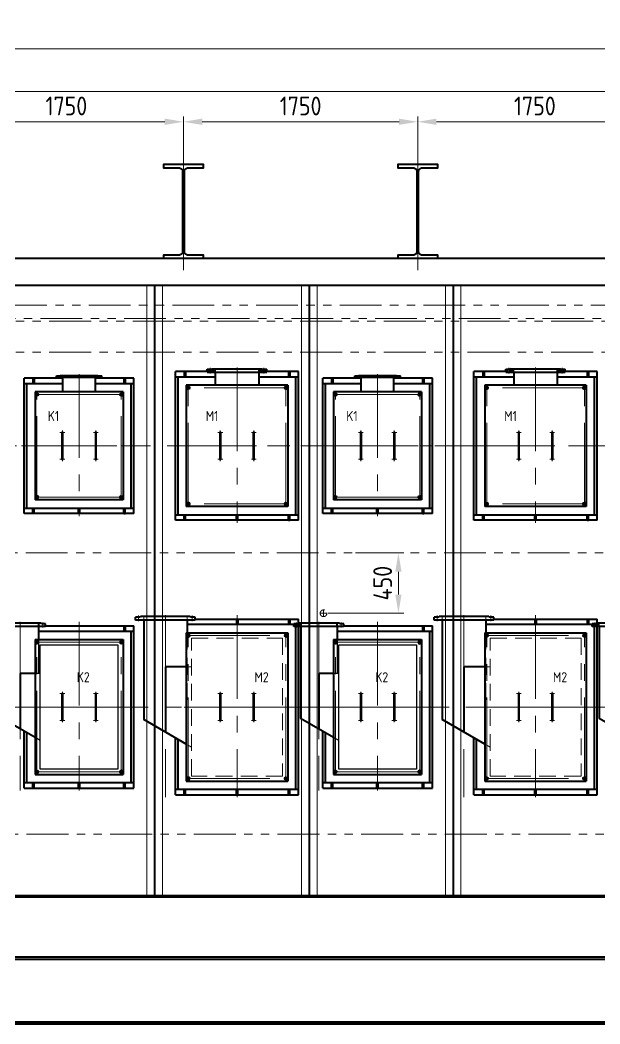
# Model space of a CAD drawing. Header units: millimetres. Extents: x 52110 to 400893, y -153728 to 31997.
# Drawn here: x 169606 to 173938, y 303 to 7798 of the extents above; entities that cross this region are included whole.
import ezdxf

# ---------------------------------------------------------------- set-up
doc = ezdxf.new("R2010")
doc.units = ezdxf.units.MM
doc.header["$LTSCALE"] = 500
for name, pattern in [('CENTER', [2, 1.25, -0.25, 0.25, -0.25]), ('DASHED2', [0.375, 0.25, -0.125]), ('DASHEDX2', [38.1, 25.4, -12.7]), ('PHANTOM2', [1.25, 0.625, -0.125, 0.125, -0.125, 0.125, -0.125])]:
    doc.linetypes.add(name, pattern=pattern)
for name, color, linetype, lineweight in [('2D', 4, 'PHANTOM2', 20), ('BIAOZHU', 3, 'Continuous', 25), ('POU', 4, 'Continuous', 20), ('SHI', 7, 'Continuous', 40), ('SW', 8, 'Continuous', 20), ('WEN', 3, 'Continuous', 20), ('XU', 6, 'DASHED2', 20), ('ZHONG', 1, 'CENTER', 20), ('虚线', 3, 'DASHEDX2', 25)]:
    doc.layers.add(name, color=color, linetype=linetype, lineweight=lineweight)
doc.styles.add('GB', font='gbenor.shx', dxfattribs={"bigfont": 'gbcbig.shx'})
doc.dimstyles.new('ISO-25$0', dxfattribs={"dimscale": 40, "dimtxt": 3.5, "dimasz": 3.5, "dimexe": 1, "dimexo": 0.2, "dimgap": 1.2, "dimtad": 1, "dimtoh": 1, "dimdec": 1, "dimzin": 9, "dimdsep": 46, "dimtxsty": 'GB', "dimcen": 0, "dimclrd": 3, "dimclre": 3, "dimclrt": 256, "dimadec": 0, "dimazin": 2, "dimtfac": 1, "dimtdec": 1, "dimtix": 1, "dimtmove": 0, "dimatfit": 3, "dimldrblk": 'DOTSMALL', "dimfxl": 0, "dimlwd": -1, "dimlwe": 20, "dimarcsym": 0})
pattern_1 = [(45, (-1333.1662, -1494.125), (-2.245064, 2.245064), [])]
pattern_2 = [(45, (-4144.3455, -3566.1863), (-2.245064, 2.245064), [])]

# ---------------------------------------------------------------- blocks, each defined once
blk = doc.blocks.new('dl')
at = {"layer": 'SHI'}
blk.add_lwpolyline([(168935.8, 74025.5), (169085.8, 74025.5), (169085.8, 74049.5), (168970.3, 74049.5, -0.414214), (168942.3, 74077.5), (168942.3, 74673.5, -0.414214), (168970.3, 74701.5), (169085.8, 74701.5), (169085.8, 74725.5), (168935.8, 74725.5), (168785.8, 74725.5), (168785.8, 74701.5), (168901.3, 74701.5, -0.414214), (168929.3, 74673.5), (168929.3, 74077.5, -0.414214), (168901.3, 74049.5), (168785.8, 74049.5), (168785.8, 74025.5)], format="xyb", close=True, dxfattribs=at)
at = {"layer": 'ZHONG'}
blk.add_line((168935.8, 74813), (168935.8, 73934.6), dxfattribs=at)
blk = doc.blocks.new('*D1244')
at = {"layer": 'Defpoints', "color": 0}
for p in [(172577.4, 7038.8), (172577.4, 6519.3), (174327.4, 6519.3)]:
    blk.add_point(p, dxfattribs=at)
at = {"layer": 'WEN', "color": 3, "linetype": 'ByBlock', "lineweight": 20}
for p, q in [((172577.4, 6527.3), (172577.4, 7078.8)), ((174327.4, 6527.3), (174327.4, 7078.8))]:
    blk.add_line(p, q, dxfattribs=at)
at = {"layer": 'WEN', "color": 3, "linetype": 'ByBlock'}
blk.add_line((174187.4, 7038.8), (172717.4, 7038.8), dxfattribs=at)
at = {"layer": 'WEN', "color": 3}
for points in [[(172717.4, 7062.2), (172717.4, 7015.5), (172577.4, 7038.8)], [(174187.4, 7062.2), (174187.4, 7015.5), (174327.4, 7038.8)]]:
    blk.add_solid(points, dxfattribs=at)
at = {"layer": 'WEN', "insert": (173452.4, 7156.8), "char_height": 140, "attachment_point": 5, "style": 'GB'}
blk.add_mtext('1750', dxfattribs=at)
blk = doc.blocks.new('_DotSmall')
at = {"color": 0, "linetype": 'ByBlock', "const_width": 0.5}
blk.add_lwpolyline([(-0.0625, 0, 1), (0.0625, 0, 1)], format="xyb", close=True, dxfattribs=at)
blk = doc.blocks.new('*D1245')
at = {"layer": 'Defpoints', "color": 0}
for p in [(170827.4, 7038.8), (170827.4, 6519.3), (172577.4, 6519.3)]:
    blk.add_point(p, dxfattribs=at)
at = {"layer": 'WEN', "color": 3, "linetype": 'ByBlock', "lineweight": 20}
for p, q in [((170827.4, 6527.3), (170827.4, 7078.8)), ((172577.4, 6527.3), (172577.4, 7078.8))]:
    blk.add_line(p, q, dxfattribs=at)
at = {"layer": 'WEN', "color": 3, "linetype": 'ByBlock'}
blk.add_line((172437.4, 7038.8), (170967.4, 7038.8), dxfattribs=at)
at = {"layer": 'WEN', "color": 3}
for points in [[(170967.4, 7062.2), (170967.4, 7015.5), (170827.4, 7038.8)], [(172437.4, 7062.2), (172437.4, 7015.5), (172577.4, 7038.8)]]:
    blk.add_solid(points, dxfattribs=at)
at = {"layer": 'WEN', "insert": (171702.4, 7156.8), "char_height": 140, "attachment_point": 5, "style": 'GB'}
blk.add_mtext('1750', dxfattribs=at)
blk = doc.blocks.new('*D1246')
at = {"layer": 'Defpoints', "color": 0}
for p in [(169077.4, 7038.8), (169077.4, 6519.3), (170827.4, 6519.3)]:
    blk.add_point(p, dxfattribs=at)
at = {"layer": 'WEN', "color": 3, "linetype": 'ByBlock', "lineweight": 20}
for p, q in [((169077.4, 6527.3), (169077.4, 7078.8)), ((170827.4, 6527.3), (170827.4, 7078.8))]:
    blk.add_line(p, q, dxfattribs=at)
at = {"layer": 'WEN', "color": 3, "linetype": 'ByBlock'}
blk.add_line((170687.4, 7038.8), (169217.4, 7038.8), dxfattribs=at)
at = {"layer": 'WEN', "color": 3}
for points in [[(169217.4, 7062.2), (169217.4, 7015.5), (169077.4, 7038.8)], [(170687.4, 7062.2), (170687.4, 7015.5), (170827.4, 7038.8)]]:
    blk.add_solid(points, dxfattribs=at)
at = {"layer": 'WEN', "insert": (169952.4, 7156.8), "char_height": 140, "attachment_point": 5, "style": 'GB'}
blk.add_mtext('1750', dxfattribs=at)
blk = doc.blocks.new('*D1249')
at = {"layer": 'Defpoints', "color": 0}
for p in [(186682.4, 7583.6), (186682.4, 7030.2), (165202.4, 5569.3)]:
    blk.add_point(p, dxfattribs=at)
at = {"layer": 'WEN', "color": 3, "linetype": 'ByBlock', "lineweight": 20}
for p, q in [((165202.4, 5577.3), (165202.4, 7623.6)), ((186682.4, 7038.2), (186682.4, 7623.6))]:
    blk.add_line(p, q, dxfattribs=at)
at = {"layer": 'WEN', "color": 3, "linetype": 'ByBlock'}
blk.add_line((165342.4, 7583.6), (186542.4, 7583.6), dxfattribs=at)
at = {"layer": 'WEN', "color": 3}
for points in [[(165342.4, 7607), (165342.4, 7560.3), (165202.4, 7583.6)], [(186542.4, 7607), (186542.4, 7560.3), (186682.4, 7583.6)]]:
    blk.add_solid(points, dxfattribs=at)
at = {"layer": 'WEN', "insert": (175942.4, 7706.3), "char_height": 140, "attachment_point": 5, "style": 'GB'}
blk.add_mtext('21480（砌体尺寸）', dxfattribs=at)
blk = doc.blocks.new('*D1251')
at = {"layer": 'Defpoints', "color": 0}
for p in [(185927.4, 7264.5), (185927.4, 7264.5), (165847.4, 6954.5)]:
    blk.add_point(p, dxfattribs=at)
at = {"layer": 'WEN', "color": 3, "linetype": 'ByBlock', "lineweight": 20}
for p, q in [((165847.4, 6962.5), (165847.4, 7304.5)), ((185927.4, 7272.5), (185927.4, 7304.5))]:
    blk.add_line(p, q, dxfattribs=at)
at = {"layer": 'WEN', "color": 3, "linetype": 'ByBlock'}
blk.add_line((165987.4, 7264.5), (185787.4, 7264.5), dxfattribs=at)
at = {"layer": 'WEN', "color": 3}
for points in [[(165987.4, 7287.9), (165987.4, 7241.2), (165847.4, 7264.5)], [(185787.4, 7287.9), (185787.4, 7241.2), (185927.4, 7264.5)]]:
    blk.add_solid(points, dxfattribs=at)
at = {"layer": 'WEN', "insert": (175887.4, 7389.5), "char_height": 140, "attachment_point": 5, "style": 'GB'}
blk.add_mtext('20080(炉子有效长度）', dxfattribs=at)
blk = doc.blocks.new('A$C2D085787')
at = {"layer": 'SHI'}
for p, q in [((-196.5, 1224.9), (-196.5, 1245.9)), ((-167, 1245.9), (-196.5, 1245.9)), ((178.5, 1224.9), (-196.5, 1224.9)), ((-164, 1248.9), (-167, 1245.9)), ((146, 1248.9), (-164, 1248.9)), ((-146.5, 1224.9), (-146.5, 1248.9)), ((-145.5, 1224.9), (-145.5, 538.8)), ((127.5, 1224.9), (127.5, 1127.9)), ((128.5, 1224.9), (128.5, 1248.9)), ((146, 1248.9), (149, 1245.9)), ((178.5, 1245.9), (149, 1245.9)), ((178.5, 1224.9), (178.5, 1245.9)), ((178.5, 1228.9), (430, 1228.9)), ((430, 1228.9), (840, 1228.9)), ((765, 1228.9), (765, 1188.9)), ((765, 1228.9), (775, 1228.9)), ((775, 1228.9), (775, 1188.9)), ((840, 18.9), (840, 1228.9)), ((101, 1127.9), (101, 119.9)), ((101, 1127.9), (759, 1127.9)), ((430, 1188.9), (127.5, 1188.9)), ((840, 1188.9), (430, 1188.9)), ((759, 1127.9), (759, 119.9)), ((765, 1198.9), (775, 1198.9)), ((820, 58.9), (820, 1188.9)), ((101, 873.9), (-9, 873.9)), ((-9, 873.9), (-9, 459.9)), ((101, 396.4), (-145.5, 538.8)), ((20, 18.9), (20, 443.2)), ((40, 58.9), (40, 431.7)), ((101, 119.9), (759, 119.9)), ((840, 58.9), (20, 58.9)), ((20, 18.9), (840, 18.9)), ((85, 18.9), (85, 58.9)), ((95, 48.9), (85, 48.9)), ((95, 18.9), (85, 18.9)), ((95, 18.9), (95, 58.9)), ((425, 18.9), (425, 58.9)), ((425, 48.9), (435, 48.9)), ((425, 18.9), (435, 18.9)), ((435, 18.9), (435, 58.9)), ((765, 18.9), (765, 58.9)), ((765, 48.9), (775, 48.9)), ((765, 18.9), (775, 18.9)), ((775, 18.9), (775, 58.9))]:
    blk.add_line(p, q, dxfattribs=at)
for points in [[(106, 1112.1), (115, 1117.3), (124, 1112.1), (124, 1101.7), (115, 1096.5), (106, 1101.7)], [(106, 135.7), (115, 130.5), (124, 135.7), (124, 146.1), (115, 151.3), (106, 146.1)], [(754, 135.7), (745, 130.5), (736, 135.7), (736, 146.1), (745, 151.3), (754, 146.1)]]:
    blk.add_lwpolyline(points, close=True, dxfattribs=at)
for points in [[(745, 1117.3), (736, 1112.1), (736, 1101.7), (745, 1096.5)], [(745, 1117.3), (754, 1112.1), (754, 1101.7), (745, 1096.5)]]:
    blk.add_lwpolyline(points, dxfattribs=at)
for centre in [(115, 1106.9), (745, 1106.9), (115, 140.9), (745, 140.9)]:
    blk.add_circle(centre, 9, dxfattribs=at)
at = {"layer": 'SW'}
for p, q in [((299, 723.9), (299, 523.9)), ((311, 523.9), (311, 723.9)), ((549, 523.9), (549, 723.9)), ((561, 723.9), (561, 523.9))]:
    blk.add_line(p, q, dxfattribs=at)
for centre, start, end in [((305, 723.9), 0, 180), ((555, 723.9), 0, 180), ((305, 523.9), 180, 0), ((555, 523.9), 180, 0)]:
    blk.add_arc(centre, 6, start, end, dxfattribs=at)
at = {"layer": 'ZHONG'}
for p, q in [((-176.5, 1218.5), (-176.5, 1255.1)), ((-9, 1259.3), (-9, 0)), ((-9, 1218.5), (-9, 1255.1)), ((158.5, 1218.5), (158.5, 1255.1)), ((430, 1259.3), (430, 0)), ((115, 119.9), (115, 1127.9)), ((115, 1091.7), (115, 1127.4)), ((745, 119.9), (745, 1127.9)), ((745, 1091.7), (745, 1127.4)), ((101, 1106.9), (745, 1106.9)), ((322.8, 723.9), (287.2, 723.9)), ((305, 737.9), (305, 510)), ((537.2, 723.9), (572.8, 723.9)), ((555, 737.9), (555, 510)), ((428.6, 623.9), (-145.5, 623.9)), ((860, 623.9), (14.7, 623.9)), ((322.8, 523.9), (287.2, 523.9)), ((537.2, 523.9), (572.8, 523.9)), ((115, 156.2), (115, 120.4)), ((745, 156.2), (745, 120.4)), ((101, 140.9), (745, 140.9))]:
    blk.add_line(p, q, dxfattribs=at)
at = {"layer": '虚线'}
for p, q in [((127.5, 1122.8), (127.5, 873.9)), ((140, 873.9), (104.7, 873.9)), ((140, 373.9), (106.5, 393.3))]:
    blk.add_line(p, q, dxfattribs=at)
blk.add_lwpolyline([(140, 158.9), (140, 1088.9), (720, 1088.9), (720, 158.9)], close=True, dxfattribs=at)
at = {"layer": 'BIAOZHU', "style": 'GB'}
blk.add_text('K2', height=75, dxfattribs=at).set_placement((413.1, 809))
blk = doc.blocks.new('A$C16F912A5')
at = {"layer": 'SHI'}
for p, q in [((-277.5, 1322.9), (-277.5, 1345.9)), ((-243.5, 1345.9), (-277.5, 1345.9)), ((167.5, 1322.9), (-277.5, 1322.9)), ((-240.5, 1348.9), (-243.5, 1345.9)), ((130.5, 1348.9), (-240.5, 1348.9)), ((-217.5, 1322.9), (-217.5, 580.3)), ((107.5, 1322.9), (107.5, 1227.9)), ((480, 1288.9), (107.5, 1288.9)), ((130.5, 1348.9), (133.5, 1345.9)), ((167.5, 1345.9), (133.5, 1345.9)), ((167.5, 1322.9), (167.5, 1345.9)), ((167.5, 1328.9), (480, 1328.9)), ((475, 1328.9), (475, 1288.9)), ((475, 1328.9), (485, 1328.9)), ((475, 1298.9), (485, 1298.9)), ((480, 1328.9), (940, 1328.9)), ((940, 1288.9), (480, 1288.9)), ((485, 1328.9), (485, 1288.9)), ((865, 1328.9), (865, 1288.9)), ((865, 1328.9), (875, 1328.9)), ((865, 1298.9), (875, 1298.9)), ((875, 1328.9), (875, 1288.9)), ((920, 58.9), (920, 1288.9)), ((940, 18.9), (940, 1328.9)), ((101, 1227.9), (101, 119.9)), ((101, 1227.9), (859, 1227.9)), ((859, 1227.9), (859, 119.9)), ((107.5, 973.9), (-55, 973.9)), ((-55, 973.9), (-55, 486.5)), ((101, 396.4), (-217.5, 580.3)), ((20, 18.9), (20, 443.2)), ((40, 58.9), (40, 431.7)), ((101, 119.9), (859, 119.9)), ((940, 58.9), (20, 58.9)), ((20, 18.9), (940, 18.9)), ((85, 18.9), (85, 58.9)), ((95, 48.9), (85, 48.9)), ((95, 18.9), (85, 18.9)), ((95, 18.9), (95, 58.9)), ((475, 18.9), (475, 58.9)), ((475, 48.9), (485, 48.9)), ((475, 18.9), (485, 18.9)), ((485, 18.9), (485, 58.9)), ((865, 18.9), (865, 58.9)), ((865, 48.9), (875, 48.9)), ((865, 18.9), (875, 18.9)), ((875, 18.9), (875, 58.9))]:
    blk.add_line(p, q, dxfattribs=at)
for points in [[(106, 1212.1), (115, 1217.3), (124, 1212.1), (124, 1201.7), (115, 1196.5), (106, 1201.7)], [(106, 135.7), (115, 130.5), (124, 135.7), (124, 146.1), (115, 151.3), (106, 146.1)], [(854, 135.7), (845, 130.5), (836, 135.7), (836, 146.1), (845, 151.3), (854, 146.1)]]:
    blk.add_lwpolyline(points, close=True, dxfattribs=at)
for points in [[(845, 1217.3), (836, 1212.1), (836, 1201.7), (845, 1196.5)], [(845, 1217.3), (854, 1212.1), (854, 1201.7), (845, 1196.5)]]:
    blk.add_lwpolyline(points, dxfattribs=at)
for centre in [(115, 1206.9), (845, 1206.9), (115, 140.9), (845, 140.9)]:
    blk.add_circle(centre, 9, dxfattribs=at)
at = {"layer": 'SW'}
for p, q in [((349, 773.9), (349, 573.9)), ((361, 573.9), (361, 773.9)), ((599, 573.9), (599, 773.9)), ((611, 773.9), (611, 573.9))]:
    blk.add_line(p, q, dxfattribs=at)
for centre, start, end in [((355, 773.9), 0, 180), ((605, 773.9), 0, 180), ((355, 573.9), 180, 0), ((605, 573.9), 180, 0)]:
    blk.add_arc(centre, 6, start, end, dxfattribs=at)
at = {"layer": 'XU'}
for p, q in [((107.5, 1227.9), (107.5, 673.9)), ((140, 973.9), (109.8, 973.9)), ((140, 373.9), (109.9, 391.3))]:
    blk.add_line(p, q, dxfattribs=at)
blk.add_lwpolyline([(140, 158.9), (140, 1188.9), (820, 1188.9), (820, 158.9)], close=True, dxfattribs=at)
at = {"layer": 'ZHONG'}
for p, q in [((-255, 1314.4), (-255, 1356.4)), ((-217.5, 1314.4), (-217.5, 1356.4)), ((-55, 1359.3), (-55, 0)), ((-55, 1314.4), (-55, 1356.4)), ((107.5, 1314.4), (107.5, 1356.4)), ((145, 1314.4), (145, 1356.4)), ((480, 1359.3), (480, 0)), ((101, 1206.9), (845, 1206.9)), ((115, 119.9), (115, 1227.9)), ((115, 1191.7), (115, 1227.4)), ((845, 119.9), (845, 1227.9)), ((845, 1191.7), (845, 1227.4)), ((372.8, 773.9), (337.2, 773.9)), ((355, 787.9), (355, 560)), ((587.2, 773.9), (622.8, 773.9)), ((605, 787.9), (605, 560)), ((960, 673.9), (14.7, 673.9)), ((372.8, 573.9), (337.2, 573.9)), ((587.2, 573.9), (622.8, 573.9)), ((115, 156.2), (115, 120.4)), ((845, 156.2), (845, 120.4)), ((101, 140.9), (845, 140.9))]:
    blk.add_line(p, q, dxfattribs=at)
at = {"layer": 'BIAOZHU', "style": 'GB'}
blk.add_text('M2', height=75, dxfattribs=at).set_placement((610.1, 859))
blk = doc.blocks.new('A$C704930C1')
at = {"layer": 'POU'}
h = blk.add_hatch(dxfattribs=at)
h.set_pattern_fill('ANSI31', color=256, style=0)
h.set_pattern_definition(pattern_1)
h.paths.add_polyline_path([(8.5, 15.2), (0, 15.2), (0, 5.2), (8.5, 5.2)])
h.paths.add_polyline_path([(46.5, 5.2), (46.5, 17.2), (30, 17.2), (28, 15.2), (26.5, 15.2), (26.5, 5.2)])
h = blk.add_hatch(dxfattribs=at)
h.set_pattern_fill('ANSI31', color=256, style=0)
h.set_pattern_definition(pattern_1)
h.paths.add_polyline_path([(313.5, 15.2), (312, 15.2), (310, 17.2), (293.5, 17.2), (293.5, 5.2), (313.5, 5.2)])
h.paths.add_polyline_path([(340, 15.2), (331.5, 15.2), (331.5, 5.2), (340, 5.2)])
at = {"layer": 'SHI'}
for p, q in [((0, 15.2), (28, 15.2)), ((0, 5.2), (0, 15.2)), ((0, 5.2), (340, 5.2)), ((8.5, 5.2), (8.5, 15.2)), ((26.5, 5.2), (26.5, 15.2)), ((30, 17.2), (28, 15.2)), ((30, 17.2), (310, 17.2)), ((46.5, 5.2), (46.5, 17.2)), ((293.5, 5.2), (293.5, 17.2)), ((310, 17.2), (312, 15.2)), ((312, 15.2), (340, 15.2)), ((313.5, 5.2), (313.5, 15.2)), ((331.5, 5.2), (331.5, 15.2)), ((340, 5.2), (340, 15.2))]:
    blk.add_line(p, q, dxfattribs=at)
at = {"layer": 'ZHONG'}
for p, q in [((17.5, 0), (17.5, 21.1)), ((170, 0), (170, 21.1)), ((322.5, 0), (322.5, 21.1))]:
    blk.add_line(p, q, dxfattribs=at)
blk = doc.blocks.new('A$C7B05743A')
at = {"layer": 'SHI'}
for p, q in [((307.5, 1028.9), (20, 1028.9)), ((20, 18.9), (20, 1028.9)), ((20, 988.9), (307.5, 988.9)), ((40, 58.9), (40, 988.9)), ((85, 1028.9), (85, 988.9)), ((95, 1028.9), (85, 1028.9)), ((95, 998.9), (85, 998.9)), ((95, 1028.9), (95, 988.9)), ((307.5, 927.9), (307.5, 1036.9)), ((552.5, 927.9), (552.5, 1036.9)), ((840, 1028.9), (552.5, 1028.9)), ((552.5, 988.9), (840, 988.9)), ((765, 1028.9), (775, 1028.9)), ((765, 1028.9), (765, 988.9)), ((765, 998.9), (775, 998.9)), ((775, 1028.9), (775, 988.9)), ((820, 58.9), (820, 988.9)), ((840, 18.9), (840, 1028.9)), ((759, 927.9), (101, 927.9)), ((101, 927.9), (101, 119.9)), ((759, 927.9), (759, 119.9)), ((759, 119.9), (101, 119.9)), ((20, 58.9), (840, 58.9)), ((840, 18.9), (20, 18.9)), ((85, 18.9), (85, 58.9)), ((95, 48.9), (85, 48.9)), ((95, 18.9), (85, 18.9)), ((95, 18.9), (95, 58.9)), ((425, 18.9), (425, 58.9)), ((435, 48.9), (425, 48.9)), ((435, 18.9), (425, 18.9)), ((435, 18.9), (435, 58.9)), ((765, 18.9), (765, 58.9)), ((765, 48.9), (775, 48.9)), ((765, 18.9), (775, 18.9)), ((775, 18.9), (775, 58.9))]:
    blk.add_line(p, q, dxfattribs=at)
for points in [[(115, 917.3), (106, 912.1), (106, 901.7), (115, 896.5)], [(115, 917.3), (124, 912.1), (124, 901.7), (115, 896.5)]]:
    blk.add_lwpolyline(points, dxfattribs=at)
for points in [[(754, 912.1), (745, 917.3), (736, 912.1), (736, 901.7), (745, 896.5), (754, 901.7)], [(106, 135.7), (115, 130.5), (124, 135.7), (124, 146.1), (115, 151.3), (106, 146.1)], [(754, 135.7), (745, 130.5), (736, 135.7), (736, 146.1), (745, 151.3), (754, 146.1)]]:
    blk.add_lwpolyline(points, close=True, dxfattribs=at)
for centre in [(115, 906.9), (745, 906.9), (115, 140.9), (745, 140.9)]:
    blk.add_circle(centre, 9, dxfattribs=at)
at = {"layer": 'SW'}
for p, q in [((299, 623.9), (299, 423.9)), ((311, 423.9), (311, 623.9)), ((549, 423.9), (549, 623.9)), ((561, 623.9), (561, 423.9))]:
    blk.add_line(p, q, dxfattribs=at)
for centre, start, end in [((305, 623.9), 0, 180), ((555, 623.9), 0, 180), ((305, 423.9), 180, 0), ((555, 423.9), 180, 0)]:
    blk.add_arc(centre, 6, start, end, dxfattribs=at)
at = {"layer": 'ZHONG'}
for p, q in [((430, 1059.3), (430, 0)), ((115, 119.9), (115, 927.9)), ((115, 891.7), (115, 927.4)), ((759, 906.9), (115, 906.9)), ((745, 119.9), (745, 927.9)), ((745, 891.7), (745, 927.4)), ((322.8, 623.9), (287.2, 623.9)), ((305, 637.9), (305, 410)), ((537.2, 623.9), (572.8, 623.9)), ((555, 637.9), (555, 410)), ((0, 523.9), (845.3, 523.9)), ((322.8, 423.9), (287.2, 423.9)), ((537.2, 423.9), (572.8, 423.9)), ((115, 156.2), (115, 120.4)), ((745, 156.2), (745, 120.4)), ((759, 140.9), (115, 140.9))]:
    blk.add_line(p, q, dxfattribs=at)
at = {"layer": 'WEN'}
blk.add_blockref('A$C704930C1', (260, 1031.7), dxfattribs=at)
at = {"layer": 'BIAOZHU', "style": 'GB'}
blk.add_text('K1', height=75, dxfattribs=at).set_placement((196.2, 709))
blk = doc.blocks.new('A$C688D03D0')
at = {"layer": 'POU'}
h = blk.add_hatch(dxfattribs=at)
h.set_pattern_fill('ANSI31', color=256, style=0)
h.set_pattern_definition(pattern_2)
h.paths.add_polyline_path([(58.5, 34.5), (37, 34.5), (34, 31.5), (33.5, 31.5), (33.5, 8.5), (58.5, 8.5)])
h.paths.add_polyline_path([(0, 8.5), (11.5, 8.5), (11.5, 31.5), (0, 31.5)])
h = blk.add_hatch(dxfattribs=at)
h.set_pattern_fill('ANSI31', color=256, style=0)
h.set_pattern_definition(pattern_2)
h.paths.add_polyline_path([(433.5, 8.5), (445, 8.5), (445, 31.5), (433.5, 31.5)])
h.paths.add_polyline_path([(411.5, 8.5), (411.5, 31.5), (411, 31.5), (408, 34.5), (386.5, 34.5), (386.5, 8.5)])
at = {"layer": 'SHI'}
for p, q in [((0, 31.5), (34, 31.5)), ((0, 8.5), (0, 31.5)), ((0, 8.5), (445, 8.5)), ((11.5, 8.5), (11.5, 31.5)), ((33.5, 8.5), (33.5, 31.5)), ((37, 34.5), (34, 31.5)), ((37, 34.5), (408, 34.5)), ((58.5, 8.5), (58.5, 34.5)), ((386.5, 8.5), (386.5, 34.5)), ((408, 34.5), (411, 31.5)), ((411, 31.5), (445, 31.5)), ((411.5, 8.5), (411.5, 31.5)), ((433.5, 8.5), (433.5, 31.5)), ((445, 8.5), (445, 31.5))]:
    blk.add_line(p, q, dxfattribs=at)
at = {"layer": 'ZHONG'}
for p, q in [((22.5, 0), (22.5, 42)), ((222.5, 0), (222.5, 42)), ((422.5, 0), (422.5, 42))]:
    blk.add_line(p, q, dxfattribs=at)
blk = doc.blocks.new('A$C7C540FFD')
at = {"layer": 'SHI'}
for p, q in [((257.5, 1128.9), (20, 1128.9)), ((20, 18.9), (20, 1128.9)), ((85, 1128.9), (85, 1088.9)), ((95, 1128.9), (85, 1128.9)), ((95, 1128.9), (95, 1088.9)), ((940, 1128.9), (702.5, 1128.9)), ((865, 1128.9), (875, 1128.9)), ((865, 1128.9), (865, 1088.9)), ((875, 1128.9), (875, 1088.9)), ((940, 18.9), (940, 1128.9)), ((20, 1088.9), (317.5, 1088.9)), ((40, 58.9), (40, 1088.9)), ((95, 1098.9), (85, 1098.9)), ((282.5, 1122.9), (677.5, 1122.9)), ((317.5, 1122.9), (317.5, 1027.9)), ((642.5, 1122.9), (642.5, 1027.9)), ((642.5, 1088.9), (940, 1088.9)), ((865, 1098.9), (875, 1098.9)), ((920, 58.9), (920, 1088.9)), ((859, 1027.9), (101, 1027.9)), ((101, 1027.9), (101, 119.9)), ((859, 1027.9), (859, 119.9)), ((859, 119.9), (101, 119.9)), ((20, 58.9), (940, 58.9)), ((940, 18.9), (20, 18.9)), ((85, 18.9), (85, 58.9)), ((95, 48.9), (85, 48.9)), ((95, 18.9), (85, 18.9)), ((95, 18.9), (95, 58.9)), ((475, 18.9), (475, 58.9)), ((485, 48.9), (475, 48.9)), ((485, 18.9), (475, 18.9)), ((485, 18.9), (485, 58.9)), ((865, 18.9), (865, 58.9)), ((865, 48.9), (875, 48.9)), ((865, 18.9), (875, 18.9)), ((875, 18.9), (875, 58.9))]:
    blk.add_line(p, q, dxfattribs=at)
for points in [[(115, 1017.3), (106, 1012.1), (106, 1001.7), (115, 996.5)], [(115, 1017.3), (124, 1012.1), (124, 1001.7), (115, 996.5)]]:
    blk.add_lwpolyline(points, dxfattribs=at)
for points in [[(854, 1012.1), (845, 1017.3), (836, 1012.1), (836, 1001.7), (845, 996.5), (854, 1001.7)], [(106, 135.7), (115, 130.5), (124, 135.7), (124, 146.1), (115, 151.3), (106, 146.1)], [(854, 135.7), (845, 130.5), (836, 135.7), (836, 146.1), (845, 151.3), (854, 146.1)]]:
    blk.add_lwpolyline(points, close=True, dxfattribs=at)
for centre in [(115, 1006.9), (845, 1006.9), (115, 140.9), (845, 140.9)]:
    blk.add_circle(centre, 9, dxfattribs=at)
at = {"layer": 'SW'}
for p, q in [((349, 673.9), (349, 473.9)), ((361, 473.9), (361, 673.9)), ((599, 473.9), (599, 673.9)), ((611, 673.9), (611, 473.9))]:
    blk.add_line(p, q, dxfattribs=at)
for centre, start, end in [((355, 673.9), 0, 180), ((605, 673.9), 0, 180), ((355, 473.9), 180, 0), ((605, 473.9), 180, 0)]:
    blk.add_arc(centre, 6, start, end, dxfattribs=at)
at = {"layer": 'ZHONG'}
for p, q in [((480, 1159.3), (480, 0)), ((115, 119.9), (115, 1027.9)), ((115, 991.7), (115, 1027.4)), ((859, 1006.9), (115, 1006.9)), ((845, 119.9), (845, 1027.9)), ((845, 991.7), (845, 1027.4)), ((355, 687.9), (355, 460)), ((605, 687.9), (605, 460)), ((372.8, 673.9), (337.2, 673.9)), ((587.2, 673.9), (622.8, 673.9)), ((0, 573.9), (945.3, 573.9)), ((372.8, 473.9), (337.2, 473.9)), ((587.2, 473.9), (622.8, 473.9)), ((115, 156.2), (115, 120.4)), ((845, 156.2), (845, 120.4)), ((859, 140.9), (115, 140.9))]:
    blk.add_line(p, q, dxfattribs=at)
at = {"layer": 'WEN'}
blk.add_blockref('A$C688D03D0', (257.5, 1114.4), dxfattribs=at)
at = {"layer": 'BIAOZHU', "style": 'GB'}
blk.add_text('M1', height=75, dxfattribs=at).set_placement((246.2, 759))
blk = doc.blocks.new('A$C7B3D596B')
at = {"layer": 'WEN'}
for p, q in [((0, 4556), (0, 0)), ((0, 4556), (116, 4556)), ((54, 4556), (54, 0)), ((62, 4556), (62, 0)), ((116, 4556), (116, 0)), ((0, 0), (116, 0))]:
    blk.add_line(p, q, dxfattribs=at)
at = {"layer": 'ZHONG', "color": 1}
blk.add_line((58, 4556), (58, 0), dxfattribs=at)
blk = doc.blocks.new('*D1260')
at = {"layer": 'Defpoints', "color": 0}
for p in [(172105.2, 3819.4), (172432.9, 3819.4), (171900.9, 3369.4)]:
    blk.add_point(p, dxfattribs=at)
at = {"layer": 'WEN', "color": 3, "linetype": 'ByBlock', "lineweight": 20}
for p, q in [((172113.2, 3819.4), (172472.9, 3819.4)), ((171908.9, 3369.4), (172472.9, 3369.4))]:
    blk.add_line(p, q, dxfattribs=at)
at = {"layer": 'WEN', "color": 3}
blk.add_line((172432.9, 3509.4), (172432.9, 3679.4), dxfattribs=at)
for points in [[(172409.6, 3679.4), (172456.3, 3679.4), (172432.9, 3819.4)], [(172409.6, 3509.4), (172456.3, 3509.4), (172432.9, 3369.4)]]:
    blk.add_solid(points, dxfattribs=at)
at = {"layer": 'WEN', "insert": (172314.9, 3594.4), "char_height": 140, "attachment_point": 5, "rotation": 90, "style": 'GB'}
blk.add_mtext('450', dxfattribs=at)

msp = doc.modelspace()

# ---------------------------------------------------------------- linework, layer by layer
at = {"layer": '2D'}
for p, q in [((186682.40863, 5669.34405), (165492.40863, 5669.34405)), ((186321.40863, 5569.34405), (165196.40863, 5569.34405)), ((186387.40863, 5549.34405), (165492.40863, 5549.34405)), ((186387.40863, 5319.34405), (165492.40863, 5319.34405)), ((165899.40863, 3819.3507), (185927.35102, 3819.3507)), ((186217.40863, 1719.34405), (165666.40863, 1719.34405))]:
    msp.add_line(p, q, dxfattribs=at)
at = {"layer": 'SHI', "linetype": 'Continuous'}
for p, q in [((164946.40863, 6019.34405), (187011.40863, 6019.34405)), ((164946.40863, 5819.34405), (187011.40863, 5819.34405))]:
    msp.add_line(p, q, dxfattribs=at)
at = {"layer": 'SHI'}
for p, q in [((164946.40863, 1253.33707), (187427.61199, 1253.33707)), ((165202.40881, 1263.34405), (186687.40863, 1263.34405)), ((163097.40863, 803.33707), (187577.40863, 803.33707)), ((165468.81773, 787.33707), (187577.40863, 787.33707)), ((170470.40863, 803.33707), (173786.40863, 803.33707)), ((170470.40863, 787.33707), (173786.40863, 787.33707)), ((165063.27075, 303.33707), (187577.40863, 303.33707)), ((165075.49792, 319.33707), (187577.40863, 319.33707))]:
    msp.add_line(p, q, dxfattribs=at)
at = {"layer": 'WEN'}
for p in [(171873.38676, 3396.8507), (171873.38676, 3341.8507), (171873.38676, 3341.8507), (171873.38676, 3341.8507), (171873.38676, 3341.8507), (171873.38676, 3341.8507), (171873.38676, 3341.8507), (171873.38676, 3341.8507), (171873.38676, 3341.8507), (171873.38676, 3341.8507)]:
    msp.add_line(p, (171873.38676, 3341.8507), dxfattribs=at)
at = {"layer": 'XU'}
msp.add_circle((171873.38676, 3369.3507), 25, dxfattribs=at)
at = {"layer": 'ZHONG', "color": 1}
for p, q in [((185329.76014, 4619.3507), (161537.03625, 4619.3507)), ((185562.72875, 2669.3507), (163880.8883, 2669.3507))]:
    msp.add_line(p, q, dxfattribs=at)
at = {"layer": 'ZHONG', "linetype": 'CENTER'}
msp.add_line((171900.88676, 3369.3507), (171845.88676, 3369.3507), dxfattribs=at)

# ---------------------------------------------------------------- block references
at = {"layer": 'SHI'}
for p in [(1891.64272, -68006.12241), (3641.64272, -68006.12241)]:
    msp.add_blockref('dl', p, dxfattribs=at)
at = {"layer": 'WEN'}
for name, p in [('A$C7B3D596B', (170554.41222, 1263.34409)), ('A$C7B3D596B', (171709.41222, 1263.34409)), ('A$C7B3D596B', (172784.41222, 1263.34409)), ('A$C7C540FFD', (170747.41193, 4045.42961)), ('A$C7C540FFD', (172977.41193, 4045.42961)), ('A$C7B05743A', (169617.41231, 4095.4297)), ('A$C7B05743A', (171847.41231, 4095.4297)), ('A$C2D085787', (169617.4121, 2045.42961)), ('A$C16F912A5', (170747.41172, 1995.42965)), ('A$C2D085787', (171847.4121, 2045.42961)), ('A$C16F912A5', (172977.41172, 1995.42965)), ('A$C2D085787', (174077.4121, 2045.42961))]:
    msp.add_blockref(name, p, dxfattribs=at)

# ---------------------------------------------------------------- dimensions: what is measured, and where the dimension line sits
for base, p1, p2, text, picture, middle in [((186682.40863, 7583.63246), (165202.40863, 5569.34405), (186682.40863, 7030.15479), '<>（砌体尺寸）', '*D1249', (175942.40863, 7706.26481)), ((185927.40863, 7264.52227), (165847.40863, 6954.52198), (185927.40863, 7264.52227), '<>(炉子有效长度）', '*D1251', (175887.40863, 7389.4708))]:
    dim = msp.add_linear_dim(base=base, p1=p1, p2=p2, text=text, dimstyle='ISO-25$0', override={"dimatfit": 0, "dimfxl": 1.8}, dxfattribs=at)
    dim.commit()
    dim.dimension.update_dxf_attribs({"geometry": picture, "text_midpoint": middle})
for base, p1, p2, picture, middle in [((169077.40863, 7038.83814), (170827.40863, 6519.34405), (169077.40863, 6519.34405), '*D1246', (169952.40863, 7156.83814)), ((170827.40863, 7038.83814), (172577.40863, 6519.34405), (170827.40863, 6519.34405), '*D1245', (171702.40863, 7156.83814)), ((172577.40863, 7038.83814), (174327.40863, 6519.34405), (172577.40863, 6519.34405), '*D1244', (173452.40863, 7156.83814))]:
    dim = msp.add_linear_dim(base=base, p1=p1, p2=p2, dimstyle='ISO-25$0', override={"dimatfit": 0, "dimfxl": 1.8}, dxfattribs=at)
    dim.commit()
    dim.dimension.update_dxf_attribs({"geometry": picture, "text_midpoint": middle})
dim = msp.add_linear_dim(base=(172432.92853, 3819.3507), p1=(171900.88676, 3369.3507), p2=(172105.18241, 3819.3507), angle=90, dimstyle='ISO-25$0', override={"dimatfit": 0, "dimfxl": 1.25}, dxfattribs=at)
dim.commit()
dim.dimension.update_dxf_attribs({"geometry": '*D1260', "text_midpoint": (172314.92853, 3594.3507)})

doc.saveas('drawing.dxf')
